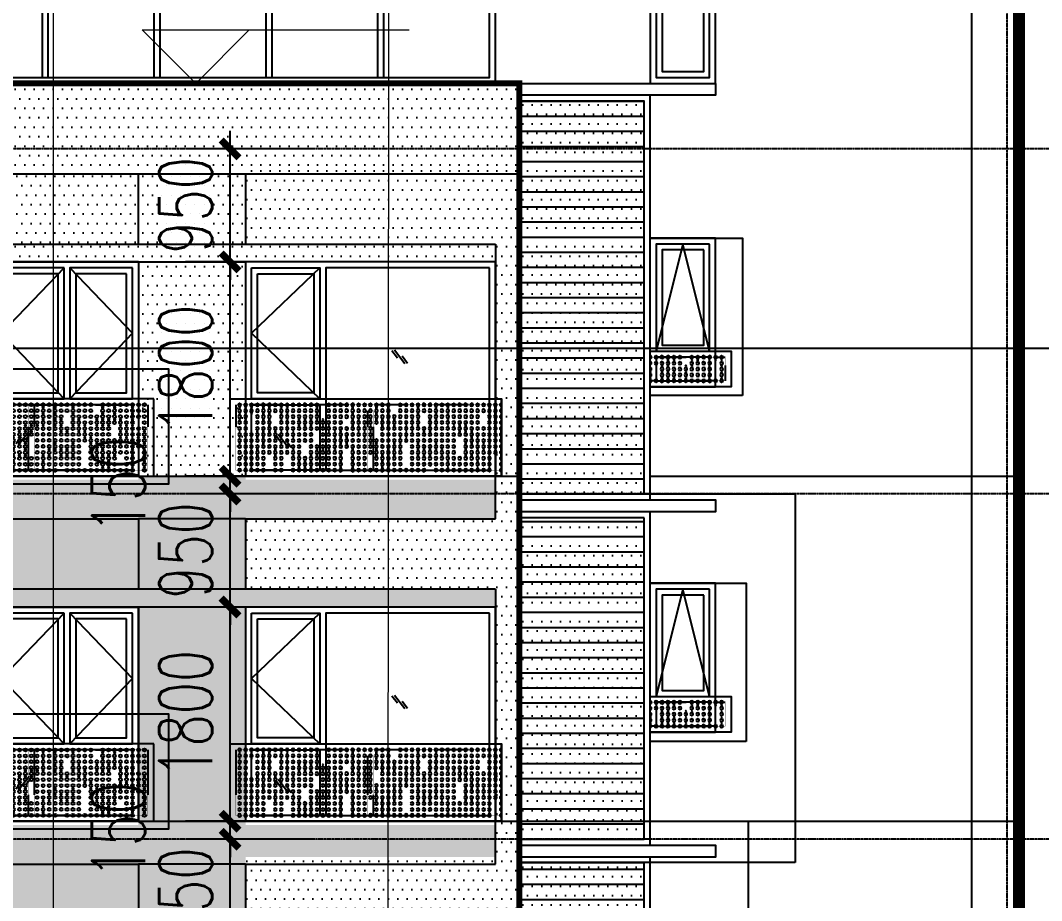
# Model space of a CAD drawing. Header units: millimetres. Extents: x 43 to 235305, y 0 to 139712.
# Drawn here: x 123558 to 132139, y 123375 to 130770 of the extents above; entities that cross this region are included whole.
import ezdxf
from ezdxf.xclip import XClip

# ---------------------------------------------------------------- set-up
doc = ezdxf.new("R2010")
doc.units = ezdxf.units.MM
doc.header["$XCLIPFRAME"] = 2
for name, pattern in [('CONTINOUS', [0]), ('DASH', [0.35, 0.25, -0.1]), ('DOTE', [2.42, 2, -0.2, 0.02, -0.2]), ('HIDDEN', [7.5, 5, -2.5])]:
    doc.linetypes.add(name, pattern=pattern)
for name, color, linetype in [('A-AXIS', 1, 'DOTE'), ('A-DRWD-DIMS', 144, 'Continuous'), ('A-ELEV-DRWD', 130, 'Continuous'), ('A-ELEV-LINE', 30, 'Continuous'), ('A-ELEV-LINE1', 33, 'Continuous'), ('A-ELEV-LINE2', 55, 'Continuous'), ('A-ELEV-OPEN', 253, 'Continuous'), ('A-ELEV-OUT2', 6, 'CONTINOUS'), ('A-ELEV-PATT', 55, 'Continuous'), ('A-ELEV-SHUT', 215, 'Continuous'), ('A-HATH', 8, 'Continuous'), ('A-HATH1', 251, 'Continuous'), ('A-WALL', 2, 'Continuous'), ('AXIS', 3, 'Continuous'), ('D-Hole', 8, 'HIDDEN'), ('DIM_IDEN', 3, 'Continuous'), ('Sun', 138, 'Continuous')]:
    doc.layers.add(name, color=color, linetype=linetype)
doc.styles.add('_TCH_DIM_T3', font='SIMPLEX', dxfattribs={"width": 0.705882, "bigfont": 'GBCBIG'})
doc.dimstyles.new('_TCH_ARCH&&150', dxfattribs={"dimtxt": 446.25, "dimasz": 150, "dimexe": 375, "dimexo": 450, "dimgap": 150, "dimtad": 1, "dimdec": 0, "dimzin": 0, "dimdsep": 46, "dimtxsty": '_TCH_DIM_T3', "dimblk": 'ARCHTICK', "dimcen": 0.09, "dimclrt": 7, "dimazin": 2, "dimtfac": 1, "dimtdec": 0, "dimtix": 1, "dimtmove": 2, "dimatfit": 3, "dimfxl": 1, "dimtolj": 1, "dimtzin": 0, "dimarcsym": 0})

# ---------------------------------------------------------------- blocks, each defined once
blk = doc.blocks.new('GGGG')
at = {"layer": 'A-ELEV-OPEN'}
for p, q in [((-176, -227), (0, 0)), ((-128, -96), (-220, -215)), ((-48, -132), (44, -12))]:
    blk.add_line(p, q, dxfattribs=at)
blk = doc.blocks.new('A$C26D120F1')
blk.add_circle((0, 0), 12.5)
blk = doc.blocks.new('A$C6C3206BB')
at = {"layer": 'Sun'}
blk.add_lwpolyline([(2960, 600), (0, 600), (0, -50), (2960, -50)], close=True, dxfattribs=at)
at = {"layer": 'Sun', "color": 8, "linetype": 'DASH', "ltscale": 0.2}
for points in [[(50.1, 550), (2910.1, 550), (2910.1, 0), (50.1, 0)], [(1755, 500), (1805, 500), (1805, 0), (1755, 0)]]:
    blk.add_lwpolyline(points, close=True, dxfattribs=at)
at = {"layer": 'Sun'}
for centre in [(130, 525), (280, 525), (480, 525), (730, 525), (780, 525), (1130, 525), (1230, 525), (1380, 525), (1630, 525), (1730, 525), (1930, 525), (2230, 525), (2480, 525), (2530, 525), (2630, 525), (2680, 525), (2780, 525), (2830, 525), (2880, 525), (80, 425), (130, 475), (130, 425), (280, 475), (280, 425), (330, 425), (480, 475), (480, 425), (530, 425), (730, 475), (730, 425), (780, 475), (780, 425), (1130, 475), (1130, 425), (1230, 475), (1230, 425), (1280, 425), (1380, 475), (1380, 425), (1430, 425), (1580, 425), (1630, 475), (1630, 425), (1680, 425), (1730, 475), (1730, 425), (1780, 425), (1880, 425), (1930, 475), (1930, 425), (2180, 425), (2230, 475), (2230, 425), (2280, 425), (2330, 425), (2380, 425), (2480, 475), (2480, 425), (2530, 475), (2530, 425), (2630, 475), (2630, 425), (2680, 475), (2680, 425), (2780, 475), (2830, 475), (2830, 425), (2880, 475), (2880, 425), (80, 375), (330, 375), (380, 375), (530, 375), (580, 375), (730, 375), (980, 375), (1030, 375), (1080, 375), (1130, 375), (1230, 375), (1280, 375), (1380, 375), (1430, 375), (1480, 375), (1580, 375), (1630, 375), (1680, 375), (1780, 375), (1830, 375), (1880, 375), (1930, 375), (2130, 375), (2180, 375), (2280, 375), (2330, 375), (2380, 375), (2480, 375), (2630, 375), (80, 325), (180, 275), (230, 275), (330, 275), (380, 325), (380, 275), (430, 275), (480, 325), (480, 275), (530, 325), (580, 325), (630, 325), (630, 275), (680, 325), (680, 275), (730, 325), (780, 325), (780, 275), (880, 275), (930, 325), (930, 275), (980, 325), (1030, 325), (1280, 325), (1330, 325), (1430, 325), (1480, 325), (1480, 275), (1530, 275), (1780, 325), (1780, 275), (1830, 325), (1830, 275), (1880, 325), (1980, 275), (2030, 325), (2030, 275), (2080, 325), (2080, 275), (2130, 325), (2430, 325), (2430, 275), (2480, 325), (2530, 325), (2530, 275), (2580, 325), (2580, 275), (2630, 325), (2680, 325), (2680, 275), (2730, 325), (2730, 275), (2830, 325), (2830, 275), (2880, 325), (2880, 275), (180, 225), (180, 175), (230, 225), (230, 175), (330, 225), (330, 175), (380, 225), (430, 225), (430, 175), (480, 225), (480, 175), (530, 175), (630, 225), (680, 175), (780, 225), (830, 225), (830, 175), (880, 225), (880, 175), (930, 225), (980, 225), (980, 175), (1180, 175), (1230, 225), (1230, 175), (1280, 175), (1330, 175), (1380, 225), (1380, 175), (1530, 225), (1530, 175), (1580, 225), (1580, 175), (1630, 175), (1730, 225), (1730, 175), (1780, 225), (1930, 175), (1980, 225), (2030, 225), (2080, 225), (2080, 175), (2130, 175), (2180, 175), (2230, 175), (2430, 175), (2530, 225), (2580, 175), (2680, 225), (2730, 175), (2830, 225), (2880, 225), (130, 125), (180, 125), (330, 125), (430, 125), (530, 125), (580, 125), (630, 125), (680, 125), (880, 125), (930, 125), (980, 125), (1130, 125), (1180, 125), (1280, 125), (1330, 125), (1380, 125), (1580, 125), (1630, 125), (1680, 125), (1730, 125), (1930, 125), (2030, 125), (2230, 125), (2280, 125), (2380, 125), (2430, 125), (2580, 125), (2730, 125), (130, 75), (130, 25), (580, 75), (580, 25), (630, 75), (630, 25), (880, 75), (880, 25), (1130, 75), (1130, 25), (1630, 75), (1630, 25), (1680, 75), (1680, 25), (1930, 75), (1930, 25), (2030, 75), (2030, 25), (2280, 75), (2280, 25), (2330, 75), (2330, 25), (2380, 75), (2380, 25)]:
    blk.add_circle(centre, 5, dxfattribs=at)
for p in [(80, 550), (130, 550), (180, 550), (230, 550), (280, 550), (330, 550), (430, 550), (480, 550), (530, 550), (580, 550), (630, 550), (680, 550), (730, 550), (780, 550), (830, 550), (880, 550), (930, 550), (980, 550), (1030, 550), (1080, 550), (1130, 550), (1180, 550), (1230, 550), (1280, 550), (1330, 550), (1380, 550), (1430, 550), (1480, 550), (1530, 550), (1630, 550), (1680, 550), (1730, 550), (1780, 550), (1830, 550), (1880, 550), (1930, 550), (1980, 550), (2030, 550), (2080, 550), (2130, 550), (2230, 550), (2280, 550), (2330, 550), (2380, 550), (2430, 550), (2480, 550), (2530, 550), (2580, 550), (2630, 550), (2680, 550), (2730, 550), (2780, 550), (2830, 550), (2880, 550), (80, 500), (80, 450), (130, 500), (130, 450), (180, 500), (180, 450), (230, 500), (230, 450), (280, 500), (280, 450), (330, 500), (330, 450), (430, 500), (430, 450), (480, 500), (480, 450), (530, 500), (530, 450), (580, 500), (630, 500), (630, 450), (680, 500), (680, 450), (730, 500), (730, 450), (780, 500), (780, 450), (830, 500), (880, 500), (880, 450), (930, 500), (930, 450), (980, 500), (980, 450), (1030, 500), (1030, 450), (1080, 500), (1080, 450), (1130, 500), (1130, 450), (1180, 500), (1180, 450), (1230, 500), (1230, 450), (1280, 500), (1280, 450), (1330, 500), (1380, 500), (1380, 450), (1430, 500), (1430, 450), (1480, 500), (1480, 450), (1530, 500), (1530, 450), (1580, 450), (1630, 500), (1630, 450), (1680, 500), (1680, 450), (1730, 500), (1730, 450), (1780, 500), (1780, 450), (1830, 500), (1830, 450), (1880, 500), (1880, 450), (1930, 500), (1930, 450), (1980, 500), (1980, 450), (2030, 500), (2030, 450), (2080, 500), (2080, 450), (2130, 500), (2130, 450), (2230, 500), (2230, 450), (2280, 500), (2280, 450), (2330, 500), (2330, 450), (2380, 500), (2380, 450), (2430, 500), (2430, 450), (2480, 500), (2480, 450), (2530, 500), (2530, 450), (2580, 500), (2630, 500), (2630, 450), (2680, 500), (2680, 450), (2730, 500), (2730, 450), (2780, 500), (2830, 500), (2830, 450), (2880, 500), (2880, 450), (80, 400), (80, 350), (130, 400), (180, 400), (180, 350), (230, 400), (230, 350), (280, 400), (280, 350), (330, 400), (330, 350), (380, 350), (430, 400), (430, 350), (480, 400), (480, 350), (530, 400), (530, 350), (580, 400), (580, 350), (630, 400), (630, 350), (680, 400), (680, 350), (730, 400), (730, 350), (780, 400), (780, 350), (830, 350), (880, 400), (880, 350), (930, 400), (930, 350), (980, 400), (980, 350), (1030, 400), (1030, 350), (1080, 400), (1080, 350), (1130, 400), (1130, 350), (1180, 400), (1180, 350), (1230, 400), (1230, 350), (1280, 400), (1280, 350), (1330, 350), (1380, 400), (1380, 350), (1430, 400), (1430, 350), (1480, 400), (1480, 350), (1530, 400), (1530, 350), (1580, 400), (1580, 350), (1630, 400), (1630, 350), (1680, 400), (1680, 350), (1730, 400), (1780, 400), (1780, 350), (1830, 400), (1830, 350), (1880, 400), (1880, 350), (1930, 400), (1930, 350), (1980, 350), (2030, 400), (2030, 350), (2080, 400), (2080, 350), (2130, 400), (2130, 350), (2180, 400), (2180, 350), (2230, 400), (2230, 350), (2280, 400), (2280, 350), (2330, 400), (2330, 350), (2380, 400), (2380, 350), (2430, 400), (2430, 350), (2480, 400), (2480, 350), (2530, 400), (2530, 350), (2580, 350), (2630, 400), (2630, 350), (2680, 400), (2680, 350), (2730, 400), (2730, 350), (2830, 400), (2830, 350), (2880, 400), (2880, 350), (80, 300), (80, 250), (180, 300), (180, 250), (230, 300), (230, 250), (280, 300), (280, 250), (330, 300), (330, 250), (380, 300), (380, 250), (430, 300), (430, 250), (480, 300), (480, 250), (530, 300), (530, 250), (580, 300), (630, 300), (630, 250), (680, 300), (680, 250), (730, 300), (730, 250), (780, 300), (780, 250), (830, 300), (830, 250), (880, 300), (880, 250), (930, 300), (930, 250), (980, 300), (980, 250), (1030, 300), (1080, 300), (1080, 250), (1130, 300), (1130, 250), (1180, 300), (1180, 250), (1230, 300), (1230, 250), (1280, 300), (1280, 250), (1330, 300), (1330, 250), (1380, 300), (1380, 250), (1430, 300), (1430, 250), (1480, 300), (1480, 250), (1530, 300), (1530, 250), (1580, 300), (1580, 250), (1630, 300), (1630, 250), (1680, 300), (1680, 250), (1730, 250), (1780, 300), (1780, 250), (1830, 300), (1830, 250), (1880, 300), (1880, 250), (1930, 300), (1930, 250), (1980, 300), (1980, 250), (2030, 300), (2030, 250), (2080, 300), (2080, 250), (2130, 300), (2130, 250), (2180, 300), (2180, 250), (2280, 300), (2280, 250), (2330, 300), (2330, 250), (2380, 300), (2380, 250), (2430, 300), (2430, 250), (2480, 300), (2480, 250), (2530, 300), (2530, 250), (2580, 300), (2580, 250), (2630, 300), (2630, 250), (2680, 300), (2680, 250), (2730, 300), (2730, 250), (2780, 300), (2780, 250), (2830, 300), (2830, 250), (2880, 300), (2880, 250), (80, 200), (130, 200), (180, 200), (230, 200), (280, 200), (330, 200), (380, 200), (430, 200), (480, 200), (530, 200), (630, 200), (680, 200), (730, 200), (780, 200), (830, 200), (880, 200), (930, 200), (980, 200), (1080, 200), (1130, 200), (1180, 200), (1230, 200), (1280, 200), (1330, 200), (1380, 200), (1430, 200), (1530, 200), (1580, 200), (1630, 200), (1680, 200), (1730, 200), (1780, 200), (1830, 200), (1880, 200), (1930, 200), (1980, 200), (2030, 200), (2080, 200), (2130, 200), (2180, 200), (2230, 200), (2280, 200), (2380, 200), (2430, 200), (2480, 200), (2530, 200), (2580, 200), (2630, 200), (2680, 200), (2730, 200), (2780, 200), (2830, 200), (2880, 200), (80, 150), (80, 100), (130, 150), (130, 100), (180, 150), (180, 100), (230, 150), (230, 100), (330, 150), (330, 100), (380, 150), (380, 100), (430, 150), (430, 100), (480, 150), (480, 100), (530, 150), (530, 100), (580, 150), (580, 100), (630, 150), (630, 100), (680, 150), (680, 100), (730, 150), (780, 150), (780, 100), (830, 150), (830, 100), (880, 150), (880, 100), (930, 150), (930, 100), (980, 150), (980, 100), (1030, 100), (1080, 150), (1080, 100), (1130, 150), (1130, 100), (1180, 150), (1180, 100), (1230, 150), (1230, 100), (1280, 150), (1280, 100), (1330, 150), (1330, 100), (1380, 150), (1380, 100), (1430, 150), (1430, 100), (1530, 150), (1530, 100), (1580, 150), (1580, 100), (1630, 150), (1630, 100), (1680, 150), (1680, 100), (1730, 150), (1730, 100), (1780, 150), (1830, 150), (1830, 100), (1880, 150), (1880, 100), (1930, 150), (1930, 100), (2030, 150), (2030, 100), (2080, 150), (2080, 100), (2130, 150), (2130, 100), (2180, 150), (2180, 100), (2230, 150), (2230, 100), (2280, 150), (2280, 100), (2330, 100), (2380, 150), (2380, 100), (2430, 150), (2430, 100), (2480, 150), (2530, 150), (2530, 100), (2580, 150), (2580, 100), (2630, 150), (2680, 150), (2680, 100), (2730, 150), (2730, 100), (2780, 150), (2780, 100), (2830, 150), (2830, 100), (2880, 150), (2880, 100), (80, 50), (80, 0), (130, 50), (130, 0), (180, 50), (180, 0), (230, 50), (230, 0), (280, 0), (330, 50), (330, 0), (380, 50), (380, 0), (430, 50), (430, 0), (480, 50), (480, 0), (530, 50), (530, 0), (580, 50), (580, 0), (630, 50), (630, 0), (680, 50), (680, 0), (780, 50), (780, 0), (830, 50), (830, 0), (880, 50), (880, 0), (930, 50), (930, 0), (980, 50), (980, 0), (1030, 50), (1030, 0), (1080, 50), (1080, 0), (1130, 50), (1130, 0), (1180, 50), (1180, 0), (1230, 50), (1230, 0), (1280, 50), (1330, 50), (1330, 0), (1380, 50), (1380, 0), (1430, 50), (1430, 0), (1480, 0), (1530, 50), (1530, 0), (1580, 50), (1580, 0), (1630, 50), (1630, 0), (1680, 50), (1680, 0), (1730, 50), (1730, 0), (1780, 0), (1830, 50), (1830, 0), (1880, 50), (1880, 0), (1930, 50), (1930, 0), (2030, 50), (2030, 0), (2080, 50), (2080, 0), (2130, 50), (2130, 0), (2180, 50), (2180, 0), (2230, 50), (2230, 0), (2280, 50), (2280, 0), (2330, 50), (2330, 0), (2380, 50), (2380, 0), (2430, 50), (2430, 0), (2530, 50), (2530, 0), (2580, 50), (2580, 0), (2680, 50), (2680, 0), (2730, 50), (2730, 0), (2780, 50), (2780, 0), (2830, 50), (2830, 0), (2880, 50), (2880, 0)]:
    blk.add_blockref('A$C26D120F1', p, dxfattribs=at)
blk = doc.blocks.new('A$C768663D6')
at = {"layer": 'A-ELEV-DRWD'}
for points in [[(50, 1750), (1425, 1750), (1425, 50), (50, 50)], [(2050, 1750), (1475, 1750), (1475, 650), (2050, 650)], [(2000, 1700), (1525, 1700), (1525, 700), (2000, 700)], [(2050, 600), (1475, 600), (1475, 50), (2050, 50)]]:
    blk.add_lwpolyline(points, close=True, dxfattribs=at)
blk.add_lwpolyline([(-50, 0), (-50, 650)], dxfattribs=at)
at = {"layer": 'A-ELEV-LINE1'}
blk.add_lwpolyline([(0, 1800), (2100, 1800), (2100, 0), (0, 0)], close=True, dxfattribs=at)
at = {"layer": 'A-ELEV-OPEN'}
blk.add_lwpolyline([(1475, 1750), (2050, 1200), (1475, 650)], dxfattribs=at)
at = {"layer": 'A-ELEV-DRWD', "xscale": 0.5, "yscale": 0.5, "zscale": 0.5}
blk.add_blockref('GGGG', (848.1, 1058), dxfattribs=at)
at = {"layer": 'A-ELEV-OPEN', "xscale": 0.5, "yscale": 0.5, "zscale": 0.5}
blk.add_blockref('GGGG', (1826, 350.7), dxfattribs=at)
at = {"layer": 'Sun'}
ref = blk.add_blockref('A$C6C3206BB', (-730, 50), dxfattribs=at)
XClip(ref).set_block_clipping_path([(680.0000000717, -50), (2960, 600)])
blk = doc.blocks.new('A$C6A1F32F0')
at = {"layer": 'Sun'}
blk.add_lwpolyline([(810, 250), (0, 250), (0, -50), (810, -50)], close=True, dxfattribs=at)
at = {"layer": 'Sun', "color": 8, "linetype": 'DASH', "ltscale": 0.2}
blk.add_lwpolyline([(760, 200), (50, 200), (50, 0), (760, 0)], close=True, dxfattribs=at)
at = {"layer": 'Sun'}
for centre in [(80, 175), (130, 175), (280, 175), (330, 175), (480, 175), (530, 175), (730, 175), (80, 125), (330, 125), (380, 125), (530, 125), (580, 125), (730, 125), (80, 75), (80, 25), (380, 75), (380, 25), (480, 75), (480, 25), (530, 75), (530, 25), (580, 75), (580, 25), (680, 75), (680, 25), (730, 75), (730, 25)]:
    blk.add_circle(centre, 5, dxfattribs=at)
for p in [(80, 200), (130, 200), (180, 200), (230, 200), (280, 200), (330, 200), (430, 200), (480, 200), (530, 200), (580, 200), (630, 200), (680, 200), (730, 200), (80, 150), (80, 100), (180, 150), (180, 100), (230, 150), (230, 100), (280, 150), (280, 100), (330, 150), (330, 100), (380, 100), (430, 150), (430, 100), (480, 150), (480, 100), (530, 150), (530, 100), (580, 150), (580, 100), (630, 150), (680, 150), (680, 100), (730, 150), (730, 100), (80, 50), (80, 0), (130, 0), (180, 50), (180, 0), (230, 50), (230, 0), (280, 50), (280, 0), (330, 50), (330, 0), (380, 50), (380, 0), (430, 50), (430, 0), (480, 50), (480, 0), (530, 50), (530, 0), (580, 50), (580, 0), (630, 0), (680, 50), (680, 0), (730, 50), (730, 0)]:
    blk.add_blockref('A$C26D120F1', p, dxfattribs=at)
blk = doc.blocks.new('A$C1D411380')
at = {"layer": 'A-ELEV-DRWD'}
for points in [[(50, 2100), (500, 2100), (500, 1200), (50, 1200)], [(100, 2050), (450, 2050), (450, 1250), (100, 1250)], [(50, 1150), (500, 1150), (500, 950), (50, 950)]]:
    blk.add_lwpolyline(points, close=True, dxfattribs=at)
at = {"layer": 'A-ELEV-LINE1'}
blk.add_lwpolyline([(550, 1200), (550, 1200), (550, 900), (0, 900), (0, 2150), (550, 2150), (550, 1150)], dxfattribs=at)
at = {"layer": 'A-ELEV-OPEN'}
blk.add_lwpolyline([(50, 1200), (275, 2100), (500, 1200)], dxfattribs=at)
at = {"layer": 'Sun'}
blk.add_blockref('A$C6A1F32F0', (-130, 950), dxfattribs=at)
blk = doc.blocks.new('A$C357E671F')
at = {"layer": 'D-Hole', "ltscale": 0.02}
blk.add_line((1055.1, 550), (1055.1, 150), dxfattribs=at)
at = {"layer": 'Sun'}
blk.add_lwpolyline([(2060, 600), (0, 600), (0, -50), (2060, -50)], close=True, dxfattribs=at)
at = {"layer": 'Sun', "color": 8, "linetype": 'DASH', "ltscale": 0.2}
for points in [[(50.1, 550), (2010.1, 550), (2010.1, 0), (50.1, 0)], [(1005.1, 550), (1055.1, 550), (1055.1, 0), (1005.1, 0)]]:
    blk.add_lwpolyline(points, close=True, dxfattribs=at)
at = {"layer": 'Sun'}
for centre in [(130, 525), (280, 525), (480, 525), (730, 525), (780, 525), (1130, 525), (1230, 525), (1380, 525), (1630, 525), (1730, 525), (1880, 525), (80, 425), (130, 475), (130, 425), (280, 475), (280, 425), (330, 425), (480, 475), (480, 425), (530, 425), (730, 475), (730, 425), (780, 475), (780, 425), (1130, 475), (1130, 425), (1230, 475), (1230, 425), (1280, 425), (1380, 475), (1380, 425), (1430, 425), (1580, 425), (1630, 475), (1630, 425), (1680, 425), (1730, 475), (1730, 425), (1780, 425), (1880, 475), (1880, 425), (80, 375), (330, 375), (380, 375), (530, 375), (580, 375), (730, 375), (980, 375), (1030, 375), (1080, 375), (1130, 375), (1230, 375), (1280, 375), (1380, 375), (1430, 375), (1480, 375), (1580, 375), (1630, 375), (1680, 375), (1780, 375), (1830, 375), (1880, 375), (80, 325), (80, 275), (180, 275), (230, 275), (330, 275), (380, 325), (380, 275), (430, 275), (480, 325), (480, 275), (530, 325), (580, 325), (630, 325), (630, 275), (680, 325), (680, 275), (730, 325), (780, 325), (780, 275), (880, 275), (930, 325), (930, 275), (980, 325), (1030, 325), (1280, 325), (1330, 325), (1430, 325), (1480, 325), (1480, 275), (1530, 275), (1780, 325), (1780, 275), (1830, 325), (1830, 275), (1930, 275), (1980, 325), (1980, 275), (180, 225), (180, 175), (230, 225), (230, 175), (330, 225), (330, 175), (380, 225), (430, 225), (430, 175), (480, 225), (480, 175), (530, 175), (630, 225), (680, 175), (780, 225), (830, 225), (830, 175), (880, 225), (880, 175), (930, 225), (980, 225), (980, 175), (1180, 175), (1230, 225), (1230, 175), (1280, 175), (1330, 175), (1380, 225), (1380, 175), (1530, 225), (1530, 175), (1580, 225), (1580, 175), (1630, 175), (1730, 225), (1730, 175), (1780, 225), (1880, 175), (1930, 225), (1980, 225), (130, 125), (180, 125), (330, 125), (430, 125), (530, 125), (580, 125), (630, 125), (680, 125), (880, 125), (930, 125), (980, 125), (1130, 125), (1180, 125), (1280, 125), (1330, 125), (1380, 125), (1580, 125), (1630, 125), (1680, 125), (1730, 125), (1880, 125), (1980, 125), (130, 75), (130, 25), (580, 75), (580, 25), (630, 75), (630, 25), (880, 75), (880, 25), (1130, 75), (1130, 25), (1630, 75), (1630, 25), (1680, 75), (1680, 25), (1880, 75), (1880, 25), (1980, 75), (1980, 25)]:
    blk.add_circle(centre, 5, dxfattribs=at)
for p in [(80, 550), (130, 550), (180, 550), (230, 550), (280, 550), (330, 550), (430, 550), (480, 550), (530, 550), (580, 550), (630, 550), (680, 550), (730, 550), (780, 550), (830, 550), (880, 550), (930, 550), (980, 550), (1030, 550), (1080, 550), (1130, 550), (1180, 550), (1230, 550), (1280, 550), (1330, 550), (1380, 550), (1430, 550), (1480, 550), (1530, 550), (1630, 550), (1680, 550), (1730, 550), (1780, 550), (1830, 550), (1880, 550), (1930, 550), (1980, 550), (80, 500), (80, 450), (130, 500), (130, 450), (180, 500), (180, 450), (230, 500), (230, 450), (280, 500), (280, 450), (330, 500), (330, 450), (430, 500), (430, 450), (480, 500), (480, 450), (530, 500), (530, 450), (580, 500), (630, 500), (630, 450), (680, 500), (680, 450), (730, 500), (730, 450), (780, 500), (780, 450), (830, 500), (880, 500), (880, 450), (930, 500), (930, 450), (980, 500), (980, 450), (1030, 500), (1030, 450), (1080, 500), (1080, 450), (1130, 500), (1130, 450), (1180, 500), (1180, 450), (1230, 500), (1230, 450), (1280, 500), (1280, 450), (1330, 500), (1380, 500), (1380, 450), (1430, 500), (1430, 450), (1480, 500), (1480, 450), (1530, 500), (1530, 450), (1580, 450), (1630, 500), (1630, 450), (1680, 500), (1680, 450), (1730, 500), (1730, 450), (1780, 500), (1780, 450), (1830, 500), (1830, 450), (1880, 500), (1880, 450), (1930, 500), (1930, 450), (1980, 500), (1980, 450), (80, 400), (80, 350), (130, 400), (180, 400), (180, 350), (230, 400), (230, 350), (280, 400), (280, 350), (330, 400), (330, 350), (380, 350), (430, 400), (430, 350), (480, 400), (480, 350), (530, 400), (530, 350), (580, 400), (580, 350), (630, 400), (630, 350), (680, 400), (680, 350), (730, 400), (730, 350), (780, 400), (780, 350), (830, 350), (880, 400), (880, 350), (930, 400), (930, 350), (980, 400), (980, 350), (1030, 400), (1030, 350), (1080, 400), (1080, 350), (1130, 400), (1130, 350), (1180, 400), (1180, 350), (1230, 400), (1230, 350), (1280, 400), (1280, 350), (1330, 350), (1380, 400), (1380, 350), (1430, 400), (1430, 350), (1480, 400), (1480, 350), (1530, 400), (1530, 350), (1580, 400), (1580, 350), (1630, 400), (1630, 350), (1680, 400), (1680, 350), (1730, 400), (1780, 400), (1780, 350), (1830, 400), (1830, 350), (1880, 400), (1880, 350), (1930, 350), (1980, 400), (1980, 350), (80, 300), (80, 250), (180, 300), (180, 250), (230, 300), (230, 250), (280, 300), (280, 250), (330, 300), (330, 250), (380, 300), (380, 250), (430, 300), (430, 250), (480, 300), (480, 250), (530, 300), (530, 250), (580, 300), (630, 300), (630, 250), (680, 300), (680, 250), (730, 300), (730, 250), (780, 300), (780, 250), (830, 300), (830, 250), (880, 300), (880, 250), (930, 300), (930, 250), (980, 300), (980, 250), (1030, 300), (1080, 300), (1080, 250), (1130, 300), (1130, 250), (1180, 300), (1180, 250), (1230, 300), (1230, 250), (1280, 300), (1280, 250), (1330, 300), (1330, 250), (1380, 300), (1380, 250), (1430, 300), (1430, 250), (1480, 300), (1480, 250), (1530, 300), (1530, 250), (1580, 300), (1580, 250), (1630, 300), (1630, 250), (1680, 300), (1680, 250), (1730, 250), (1780, 300), (1780, 250), (1830, 300), (1830, 250), (1880, 300), (1880, 250), (1930, 300), (1930, 250), (1980, 300), (1980, 250), (80, 200), (130, 200), (180, 200), (230, 200), (280, 200), (330, 200), (380, 200), (430, 200), (480, 200), (530, 200), (630, 200), (680, 200), (730, 200), (780, 200), (830, 200), (880, 200), (930, 200), (980, 200), (1080, 200), (1130, 200), (1180, 200), (1230, 200), (1280, 200), (1330, 200), (1380, 200), (1430, 200), (1530, 200), (1580, 200), (1630, 200), (1680, 200), (1730, 200), (1780, 200), (1830, 200), (1880, 200), (1930, 200), (1980, 200), (80, 150), (80, 100), (130, 150), (130, 100), (180, 150), (180, 100), (230, 150), (230, 100), (330, 150), (330, 100), (380, 150), (380, 100), (430, 150), (430, 100), (480, 150), (480, 100), (530, 150), (530, 100), (580, 150), (580, 100), (630, 150), (630, 100), (680, 150), (680, 100), (730, 150), (780, 150), (780, 100), (830, 150), (830, 100), (880, 150), (880, 100), (930, 150), (930, 100), (980, 150), (980, 100), (1030, 100), (1080, 150), (1080, 100), (1130, 150), (1130, 100), (1180, 150), (1180, 100), (1230, 150), (1230, 100), (1280, 150), (1280, 100), (1330, 150), (1330, 100), (1380, 150), (1380, 100), (1430, 150), (1430, 100), (1530, 150), (1530, 100), (1580, 150), (1580, 100), (1630, 150), (1630, 100), (1680, 150), (1680, 100), (1730, 150), (1730, 100), (1780, 150), (1830, 150), (1830, 100), (1880, 150), (1880, 100), (1980, 150), (1980, 100), (80, 50), (80, 0), (130, 50), (130, 0), (180, 50), (180, 0), (230, 50), (230, 0), (280, 0), (330, 50), (330, 0), (380, 50), (380, 0), (430, 50), (430, 0), (480, 50), (480, 0), (530, 50), (530, 0), (580, 50), (580, 0), (630, 50), (630, 0), (680, 50), (680, 0), (780, 50), (780, 0), (830, 50), (830, 0), (880, 50), (880, 0), (930, 50), (930, 0), (980, 50), (980, 0), (1030, 50), (1030, 0), (1080, 50), (1080, 0), (1130, 50), (1130, 0), (1180, 50), (1180, 0), (1230, 50), (1230, 0), (1280, 50), (1330, 50), (1330, 0), (1380, 50), (1380, 0), (1430, 50), (1430, 0), (1480, 0), (1530, 50), (1530, 0), (1580, 50), (1580, 0), (1630, 50), (1630, 0), (1680, 50), (1680, 0), (1730, 50), (1730, 0), (1780, 0), (1830, 50), (1830, 0), (1880, 50), (1880, 0), (1980, 50), (1980, 0)]:
    blk.add_blockref('A$C26D120F1', p, dxfattribs=at)
blk = doc.blocks.new('A$C55CC3E66')
at = {"layer": 'A-ELEV-DRWD'}
for points in [[(50, 1750), (575, 1750), (575, 650), (50, 650)], [(625, 1750), (1150, 1750), (1150, 650), (625, 650)], [(1750, 1750), (1200, 1750), (1200, 650), (1750, 650)], [(100, 1700), (525, 1700), (525, 700), (100, 700)], [(675, 1700), (1100, 1700), (1100, 700), (675, 700)], [(1700, 1700), (1250, 1700), (1250, 700), (1700, 700)], [(1445.3, 50), (50, 50), (50, 600), (1750, 600), (1750, 50), (50, 50)]]:
    blk.add_lwpolyline(points, close=True, dxfattribs=at)
at = {"layer": 'A-ELEV-LINE1'}
blk.add_lwpolyline([(1800, 1800), (0, 1800), (0, 0), (1800, 0)], close=True, dxfattribs=at)
at = {"layer": 'A-ELEV-OPEN'}
for points in [[(575, 1750), (50, 1200), (575, 650)], [(625, 1750), (1150, 1200), (625, 650)], [(1200, 1750), (1750, 1200), (1200, 650)]]:
    blk.add_lwpolyline(points, dxfattribs=at)
at = {"layer": 'A-ELEV-OPEN', "extrusion": (0, 0, -1), "xscale": 0.5, "yscale": 0.5, "zscale": -0.5}
blk.add_blockref('GGGG', (-918.8, 378.4), dxfattribs=at)
at = {"layer": 'Sun'}
ref = blk.add_blockref('A$C357E671F', (1930, 50), dxfattribs=dict(at, xscale=-1))
XClip(ref).set_block_clipping_path([(129.9999998932, -113.4941223932), (2185.24646387, 850.0000000148)])
blk = doc.blocks.new('A$C475613B6')
at = {"layer": 'A-ELEV-PATT'}
h = blk.add_hatch(dxfattribs=at)
h.set_pattern_fill('ANSI31', color=256, scale=80, angle=135, style=0)
h.set_pattern_definition([(180, (-92221.55, 77893.16), (-2e-14, -127), [])])
h.paths.add_polyline_path([(3150, 600), (4200, 600), (4200, 3900), (3150, 3900)])
at = {"layer": 'A-HATH1'}
h = blk.add_hatch(dxfattribs=at)
h.set_pattern_fill('DOTS', color=256, scale=50, style=0)
h.set_pattern_definition([(7e-15, (4200, 3350), (39.6875, 79.375), [0, -79.375])])
h.paths.add_polyline_path([(9200, 4050), (4400, 4050), (4200, 4050), (4200, 3290), (6500, 3290), (7400, 3290), (9200, 3290)])
h = blk.add_hatch(dxfattribs=at)
h.set_pattern_fill('DOTS', color=256, scale=50, style=0)
h.set_pattern_definition([(7e-15, (3150, 600), (39.6875, 79.375), [0, -79.375])])
h.paths.add_polyline_path([(4200, 3900), (3150, 3900), (3150, 600), (4200, 600)])
h = blk.add_hatch(dxfattribs=at)
h.set_pattern_fill('DOTS', color=256, scale=50, style=0)
h.set_pattern_definition([(7e-15, (4200, 600), (39.6875, 79.375), [0, -79.375])])
h.paths.add_polyline_path([(6500, 3350), (4200, 3350), (4200, 600), (4400, 600), (4400, 720), (4400, 750), (4400, 2550), (4400, 2700), (6500, 2700)])
h.paths.add_polyline_path([(9200, 2700), (7400, 2700), (6500, 2700), (4400, 2700), (4400, 2550), (6500, 2550), (7400, 2550), (9200, 2550)])
h = blk.add_hatch(dxfattribs=at)
h.set_pattern_fill('DOTS', color=256, scale=50, style=0)
h.set_pattern_definition([(7e-15, (6500, 2700), (39.6875, 79.375), [0, -79.375])])
h.paths.add_polyline_path([(6500, 3290), (6500, 2700), (7400, 2700), (7400, 3290)])
h = blk.add_hatch(dxfattribs=at)
h.set_pattern_fill('DOTS', color=256, scale=50, style=0)
h.set_pattern_definition([(7e-15, (7400, 2700), (39.6875, 79.375), [0, -79.375])])
h.paths.add_polyline_path([(9200, 2700), (9200, 3290), (7400, 3290), (7400, 2700)])
h = blk.add_hatch(dxfattribs=at)
h.set_pattern_fill('DOTS', color=256, scale=50, style=0)
h.set_pattern_definition([(7e-15, (6500, 750), (39.6875, 79.375), [0, -79.375])])
h.paths.add_polyline_path([(7400, 2550), (6500, 2550), (6500, 750), (7400, 750)])
at = {"layer": 'A-ELEV-DRWD'}
for p, q in [((5340, 6100), (5340, 4100)), ((5390, 6100), (5390, 4100)), ((6280, 6100), (6280, 4100)), ((6330, 6100), (6330, 4100)), ((7220, 6100), (7220, 4100)), ((7270, 6100), (7270, 4100)), ((8160, 6100), (8160, 4100)), ((8210, 6100), (8210, 4100))]:
    blk.add_line(p, q, dxfattribs=at)
for points in [[(2600, 6100), (3050, 6100), (3050, 4100), (2600, 4100)], [(4450, 6100), (9150, 6100), (9150, 4100), (4450, 4100)], [(2650, 6050), (3000, 6050), (3000, 4150), (2650, 4150)]]:
    blk.add_lwpolyline(points, close=True, dxfattribs=at)
at = {"layer": 'A-ELEV-LINE'}
for points in [[(4200, 4050), (2550, 4050), (2550, 3950), (4200, 3950)], [(4200, 550), (2550, 550), (2550, 450), (4200, 450)]]:
    blk.add_lwpolyline(points, dxfattribs=at)
at = {"layer": 'A-ELEV-LINE1'}
for p, q in [((0, 7950), (0, 600)), ((400, 7950), (400, 600)), ((4200, 4050), (4200, 550)), ((10200, 4050), (4200, 4050)), ((6500, 3290), (4200, 3290)), ((6500, 3290), (6500, 2700)), ((9200, 3290), (7400, 3290)), ((7400, 2700), (7400, 3290)), ((6500, 2700), (4400, 2700)), ((4400, 2700), (4400, 750)), ((9200, 2700), (7400, 2700)), ((4400, 2550), (6500, 2550)), ((7400, 2550), (9200, 2550))]:
    blk.add_line(p, q, dxfattribs=at)
for points in [[(2550, 6150), (3100, 6150), (3100, 4050), (2550, 4050)], [(4400, 6150), (9200, 6150), (9200, 4050), (4400, 4050)]]:
    blk.add_lwpolyline(points, close=True, dxfattribs=at)
at = {"layer": 'A-ELEV-LINE2'}
for p, q in [((7400, 3290), (6500, 3290)), ((7400, 2700), (6500, 2700)), ((7400, 2550), (6500, 2550)), ((3100, 750), (0, 750)), ((4400, 750), (4200, 750)), ((7400, 750), (6500, 750))]:
    blk.add_line(p, q, dxfattribs=at)
at = {"layer": 'A-ELEV-SHUT'}
for points in [[(4200, 550), (3100, 550), (3100, 3950), (4200, 3950)], [(4200, 600), (3150, 600), (3150, 3900), (4200, 3900)]]:
    blk.add_lwpolyline(points, dxfattribs=at)
ref = blk.add_blockref('A$C1D411380', (2550, 600))
XClip(ref).set_block_clipping_path([(-224.9857830054, 828.8159789966), (549.9998885006, 2150.0002071082)])
blk.add_blockref('A$C768663D6', (4400, 750))
at = {"extrusion": (0, 0, -1), "xscale": -1, "zscale": -1}
blk.add_blockref('A$C55CC3E66', (-7400, 750), dxfattribs=at)
blk = doc.blocks.new('A$C7D33379A')
at = {"layer": 'A-ELEV-PATT'}
h = blk.add_hatch(dxfattribs=at)
h.set_pattern_fill('ANSI31', color=256, scale=80, angle=135, style=0)
h.set_pattern_definition([(180, (-95821.56, 78043.16), (-2e-14, -127), [])])
h.paths.add_polyline_path([(-450, 3450), (750, 3450), (750, 750), (-450, 750)])
at = {"layer": 'A-HATH'}
h = blk.add_hatch(dxfattribs=at)
h.set_pattern_fill('DOTS', color=256, scale=50, style=0)
h.set_pattern_definition([(180, (214008.635, -339417.31), (-39.6875, 79.375), [0, -79.375])])
h.paths.add_polyline_path([(-450, 3450), (750, 3450), (750, 750), (-450, 750)])
at = {"layer": 'A-ELEV-LINE'}
blk.add_lwpolyline([(800, 700), (-1050, 700), (-1050, 600), (800, 600)], close=True, dxfattribs=at)
at = {"layer": 'A-ELEV-SHUT'}
for points in [[(-500, 3500), (800, 3500), (800, 700), (-500, 700)], [(-450, 3450), (750, 3450), (750, 750), (-450, 750)]]:
    blk.add_lwpolyline(points, close=True, dxfattribs=at)
blk = doc.blocks.new('A$C33016C81')
at = {"layer": 'A-HATH1'}
h = blk.add_hatch(dxfattribs=at)
h.set_pattern_fill('DOTS', color=256, scale=50, style=0)
h.set_pattern_definition([(7e-15, (4400, 150), (39.6875, 79.375), [0, -79.375])])
h.paths.add_polyline_path([(9200, 5920), (7400, 5920), (7400, 5950), (6500, 5950), (6500, 5920), (4400, 5920), (4400, 5590), (6500, 5590), (7400, 5590), (9200, 5590)])
h.paths.add_polyline_path([(7400, 5590), (6500, 5590), (6500, 5000), (7400, 5000)])
h.paths.add_polyline_path([(9200, 5590), (7400, 5590), (7400, 5000), (9200, 5000)])
h.paths.add_polyline_path([(9200, 5000), (7400, 5000), (6500, 5000), (4400, 5000), (4400, 4850), (6500, 4850), (7400, 4850), (9200, 4850)])
h.paths.add_polyline_path([(7400, 4850), (6500, 4850), (6500, 3050), (7400, 3050)])
h.paths.add_polyline_path([(9200, 3020), (7400, 3020), (7400, 3050), (6500, 3050), (6500, 3020), (4400, 3020), (4400, 2750), (6500, 2750), (7400, 2750), (9200, 2750)])
h.paths.add_polyline_path([(7400, 2750), (6500, 2750), (6500, 2100), (7400, 2100)])
h.paths.add_polyline_path([(9200, 2100), (7400, 2100), (6500, 2100), (4400, 2100), (4400, 1950), (6500, 1950), (7400, 1950), (9200, 1950)])
h.paths.add_polyline_path([(9200, 2750), (7400, 2750), (7400, 2100), (9200, 2100)])
h.paths.add_polyline_path([(10200, 5650), (10200, 5750), (10200, 5950), (10000, 5950), (9200, 5950), (9200, 5800), (9200, 5590), (9200, 5000), (9200, 4850), (9200, 3050), (10200, 3050)])
h.paths.add_polyline_path([(10200, 3050), (9200, 3050), (9200, 3020), (9200, 2750), (9200, 2100), (9200, 1950), (9200, 150), (10200, 150)])
h.paths.add_polyline_path([(7400, 1950), (6500, 1950), (6500, 150), (7400, 150)])
h = blk.add_hatch(dxfattribs=at)
h.set_pattern_fill('DOTS', color=256, scale=50, style=0)
h.set_pattern_definition([(7e-15, (4200, 120), (39.6875, 79.375), [0, -79.375])])
h.paths.add_polyline_path([(6500, 5590), (4400, 5590), (4400, 5920), (4200, 5920), (4200, 120), (4400, 120), (4400, 150), (4400, 1950), (4400, 2100), (6500, 2100), (6500, 2750), (4400, 2750), (4400, 3050), (4400, 4850), (4400, 5000), (6500, 5000)])
at = {"layer": 'A-ELEV-DRWD'}
for points in [[(4450, 4800), (5825, 4800), (5825, 3100), (4450, 3100)], [(6450, 4800), (5875, 4800), (5875, 3700), (6450, 3700)], [(6400, 4750), (5925, 4750), (5925, 3750), (6400, 3750)], [(6450, 3650), (5875, 3650), (5875, 3100), (6450, 3100)]]:
    blk.add_lwpolyline(points, close=True, dxfattribs=at)
at = {"layer": 'A-ELEV-LINE1'}
for p, q in [((4400, 5590), (4400, 5950)), ((0, 5800), (0, 0)), ((400, 5800), (400, 0)), ((4200, 5800), (4200, 0)), ((6500, 5590), (4400, 5590)), ((6500, 5590), (6500, 5000)), ((9200, 5590), (7400, 5590)), ((7400, 5590), (7400, 5000)), ((4400, 5000), (6500, 5000)), ((4400, 5000), (4400, 4850)), ((7400, 5000), (9200, 5000)), ((4400, 4850), (4400, 3050)), ((6500, 4850), (6500, 3050)), ((7400, 3050), (7400, 4850)), ((7400, 4850), (9200, 4850)), ((4400, 2690), (4400, 3050)), ((6500, 2690), (4400, 2690)), ((6500, 2690), (6500, 2100)), ((9200, 2690), (7400, 2690)), ((7400, 2690), (7400, 2100))]:
    blk.add_line(p, q, dxfattribs=at)
blk.add_lwpolyline([(4400, 4850), (6500, 4850), (6500, 3050), (4400, 3050)], close=True, dxfattribs=at)
at = {"layer": 'A-ELEV-LINE2'}
for p, q in [((6500, 5590), (7400, 5590)), ((6500, 5000), (7400, 5000)), ((6500, 4850), (7400, 4850)), ((3100, 3050), (0, 3050)), ((4400, 3050), (4200, 3050)), ((7400, 3050), (6500, 3050)), ((6500, 2690), (7400, 2690))]:
    blk.add_line(p, q, dxfattribs=at)
at = {"layer": 'A-ELEV-OPEN'}
blk.add_lwpolyline([(5875, 4800), (6450, 4250), (5875, 3700)], dxfattribs=at)
at = {"layer": 'Sun'}
blk.add_lwpolyline([(4350, 3050), (4350, 3700)], dxfattribs=at)
ref = blk.add_blockref('A$C1D411380', (2550, 2900))
XClip(ref).set_block_clipping_path([(-258.428911173, 820.8696071922), (549.9998885005, 2150.0002071083)])
at = {"extrusion": (0, 0, -1), "xscale": -1, "zscale": -1}
blk.add_blockref('A$C55CC3E66', (-7400, 3050), dxfattribs=at)
at = {"layer": 'A-ELEV-DRWD', "xscale": 0.5, "yscale": 0.5, "zscale": 0.5}
blk.add_blockref('GGGG', (5248.1, 4108), dxfattribs=at)
at = {"layer": 'A-ELEV-OPEN', "xscale": 0.5, "yscale": 0.5, "zscale": 0.5}
blk.add_blockref('GGGG', (6226, 3400.7), dxfattribs=at)
at = {"layer": 'A-WALL'}
ref = blk.add_blockref('A$C7D33379A', (3600, 2150), dxfattribs=at)
XClip(ref).set_block_clipping_path([(-1717.5663260584, 554.1908942305), (599.9985664183, 3649.999116658)])
ref = blk.add_blockref('A$C7D33379A', (3600, -750), dxfattribs=at)
XClip(ref).set_block_clipping_path([(-1323.3989261346, 483.3645862369), (599.9985664184, 3799.9996316738)])
at = {"layer": 'Sun'}
ref = blk.add_blockref('A$C6C3206BB', (3670, 3100), dxfattribs=at)
XClip(ref).set_block_clipping_path([(680.0000000717, -50), (2960, 600)])
blk = doc.blocks.new('_ArchTick')
at = {"color": 0, "linetype": 'ByBlock', "const_width": 0.4}
blk.add_lwpolyline([(-0.5, -0.5), (0.5, 0.5)], dxfattribs=at)
blk = doc.blocks.new('*D2238')
at = {"layer": 'A-DRWD-DIMS', "color": 0, "lineweight": -2, "transparency": 16777216}
for p, q in [((125319.3, 129691.3), (125319.3, 129841.3)), ((126021, 129691.3), (124944.3, 129691.3)), ((125319.3, 128741.3), (125319.3, 129691.3)), ((126021, 128741.3), (124944.3, 128741.3)), ((125319.3, 128741.3), (125319.3, 128591.3))]:
    blk.add_line(p, q, dxfattribs=at)
at = {"layer": 'Defpoints', "color": 0, "transparency": 16777216}
for p in [(125319.3, 129691.3), (126471, 129691.3), (126471, 128741.3)]:
    blk.add_point(p, dxfattribs=at)
at = {"layer": 'A-DRWD-DIMS', "color": 0, "lineweight": -2, "transparency": 16777216, "xscale": 150, "yscale": 150, "zscale": 150}
for p, rotation in [((125319.3, 129691.3), 270), ((125319.3, 128741.3), 90)]:
    blk.add_blockref('_ArchTick', p, dxfattribs=dict(at, rotation=rotation))
at = {"layer": 'A-DRWD-DIMS', "color": 7, "lineweight": 0, "transparency": 16777216, "insert": (124946.1, 129216.3), "char_height": 446.25, "attachment_point": 5, "rotation": 90, "style": '_TCH_DIM_T3'}
blk.add_mtext('\\A1;950', dxfattribs=at)
blk = doc.blocks.new('*D2239')
at = {"layer": 'A-DRWD-DIMS', "color": 0, "lineweight": -2, "transparency": 16777216}
for p, q in [((126021, 128741.3), (124944.3, 128741.3)), ((125319.3, 126941.3), (125319.3, 128741.3)), ((126021, 126941.3), (124944.3, 126941.3))]:
    blk.add_line(p, q, dxfattribs=at)
at = {"layer": 'Defpoints', "color": 0, "transparency": 16777216}
for p in [(125319.3, 128741.3), (126471, 128741.3), (126471, 126941.3)]:
    blk.add_point(p, dxfattribs=at)
at = {"layer": 'A-DRWD-DIMS', "color": 0, "lineweight": -2, "transparency": 16777216, "xscale": 150, "yscale": 150, "zscale": 150}
for p, rotation in [((125319.3, 128741.3), 90), ((125319.3, 126941.3), 270)]:
    blk.add_blockref('_ArchTick', p, dxfattribs=dict(at, rotation=rotation))
at = {"layer": 'A-DRWD-DIMS', "color": 7, "lineweight": 0, "transparency": 16777216, "insert": (124946.1, 127841.3), "char_height": 446.25, "attachment_point": 5, "rotation": 90, "style": '_TCH_DIM_T3'}
blk.add_mtext('\\A1;1800', dxfattribs=at)
blk = doc.blocks.new('*D2240')
at = {"layer": 'A-DRWD-DIMS', "color": 0, "lineweight": -2, "transparency": 16777216}
for p, q in [((125319.3, 126941.3), (125319.3, 127091.3)), ((126021, 126941.3), (124944.3, 126941.3)), ((125319.3, 126791.3), (125319.3, 126941.3)), ((126021, 126791.3), (124944.3, 126791.3)), ((125319.3, 126791.3), (125319.3, 126641.3))]:
    blk.add_line(p, q, dxfattribs=at)
at = {"layer": 'Defpoints', "color": 0, "transparency": 16777216}
for p in [(125319.3, 126941.3), (126471, 126941.3), (126471, 126791.3)]:
    blk.add_point(p, dxfattribs=at)
at = {"layer": 'A-DRWD-DIMS', "color": 0, "lineweight": -2, "transparency": 16777216, "xscale": 150, "yscale": 150, "zscale": 150}
for p, rotation in [((125319.3, 126941.3), 270), ((125319.3, 126791.3), 90)]:
    blk.add_blockref('_ArchTick', p, dxfattribs=dict(at, rotation=rotation))
at = {"layer": 'A-DRWD-DIMS', "color": 7, "lineweight": 0, "transparency": 16777216, "insert": (124381.8, 126866.3), "char_height": 446.25, "attachment_point": 5, "rotation": 90, "style": '_TCH_DIM_T3'}
blk.add_mtext('\\A1;150', dxfattribs=at)
blk = doc.blocks.new('*D2241')
at = {"layer": 'A-DRWD-DIMS', "color": 0, "lineweight": -2, "transparency": 16777216}
for p, q in [((125319.3, 126791.3), (125319.3, 126941.3)), ((126021, 126791.3), (124944.3, 126791.3)), ((125319.3, 125841.3), (125319.3, 126791.3)), ((126021, 125841.3), (124944.3, 125841.3)), ((125319.3, 125841.3), (125319.3, 125691.3))]:
    blk.add_line(p, q, dxfattribs=at)
at = {"layer": 'Defpoints', "color": 0, "transparency": 16777216}
for p in [(125319.3, 126791.3), (126471, 126791.3), (126471, 125841.3)]:
    blk.add_point(p, dxfattribs=at)
at = {"layer": 'A-DRWD-DIMS', "color": 0, "lineweight": -2, "transparency": 16777216, "xscale": 150, "yscale": 150, "zscale": 150}
for p, rotation in [((125319.3, 126791.3), 270), ((125319.3, 125841.3), 90)]:
    blk.add_blockref('_ArchTick', p, dxfattribs=dict(at, rotation=rotation))
at = {"layer": 'A-DRWD-DIMS', "color": 7, "lineweight": 0, "transparency": 16777216, "insert": (124946.1, 126316.3), "char_height": 446.25, "attachment_point": 5, "rotation": 90, "style": '_TCH_DIM_T3'}
blk.add_mtext('\\A1;950', dxfattribs=at)
blk = doc.blocks.new('*D2242')
at = {"layer": 'A-DRWD-DIMS', "color": 0, "lineweight": -2, "transparency": 16777216}
for p, q in [((126021, 125841.3), (124944.3, 125841.3)), ((125319.3, 124041.3), (125319.3, 125841.3)), ((126021, 124041.3), (124944.3, 124041.3))]:
    blk.add_line(p, q, dxfattribs=at)
at = {"layer": 'Defpoints', "color": 0, "transparency": 16777216}
for p in [(125319.3, 125841.3), (126471, 125841.3), (126471, 124041.3)]:
    blk.add_point(p, dxfattribs=at)
at = {"layer": 'A-DRWD-DIMS', "color": 0, "lineweight": -2, "transparency": 16777216, "xscale": 150, "yscale": 150, "zscale": 150}
for p, rotation in [((125319.3, 125841.3), 90), ((125319.3, 124041.3), 270)]:
    blk.add_blockref('_ArchTick', p, dxfattribs=dict(at, rotation=rotation))
at = {"layer": 'A-DRWD-DIMS', "color": 7, "lineweight": 0, "transparency": 16777216, "insert": (124946.1, 124941.3), "char_height": 446.25, "attachment_point": 5, "rotation": 90, "style": '_TCH_DIM_T3'}
blk.add_mtext('\\A1;1800', dxfattribs=at)
blk = doc.blocks.new('*D2243')
at = {"layer": 'A-DRWD-DIMS', "color": 0, "lineweight": -2, "transparency": 16777216}
for p, q in [((125319.3, 124041.3), (125319.3, 124191.3)), ((126021, 124041.3), (124944.3, 124041.3)), ((125319.3, 123891.3), (125319.3, 124041.3)), ((126021, 123891.3), (124944.3, 123891.3)), ((125319.3, 123891.3), (125319.3, 123741.3))]:
    blk.add_line(p, q, dxfattribs=at)
at = {"layer": 'Defpoints', "color": 0, "transparency": 16777216}
for p in [(125319.3, 124041.3), (126471, 124041.3), (126471, 123891.3)]:
    blk.add_point(p, dxfattribs=at)
at = {"layer": 'A-DRWD-DIMS', "color": 0, "lineweight": -2, "transparency": 16777216, "xscale": 150, "yscale": 150, "zscale": 150}
for p, rotation in [((125319.3, 124041.3), 270), ((125319.3, 123891.3), 90)]:
    blk.add_blockref('_ArchTick', p, dxfattribs=dict(at, rotation=rotation))
at = {"layer": 'A-DRWD-DIMS', "color": 7, "lineweight": 0, "transparency": 16777216, "insert": (124381.8, 123966.3), "char_height": 446.25, "attachment_point": 5, "rotation": 90, "style": '_TCH_DIM_T3'}
blk.add_mtext('\\A1;150', dxfattribs=at)
blk = doc.blocks.new('*D2244')
at = {"layer": 'A-DRWD-DIMS', "color": 0, "lineweight": -2, "transparency": 16777216}
for p, q in [((125319.3, 123891.3), (125319.3, 124041.3)), ((126021, 123891.3), (124944.3, 123891.3)), ((125319.3, 122941.3), (125319.3, 123891.3)), ((126021, 122941.3), (124944.3, 122941.3)), ((125319.3, 122941.3), (125319.3, 122791.3))]:
    blk.add_line(p, q, dxfattribs=at)
at = {"layer": 'Defpoints', "color": 0, "transparency": 16777216}
for p in [(125319.3, 123891.3), (126471, 123891.3), (126471, 122941.3)]:
    blk.add_point(p, dxfattribs=at)
at = {"layer": 'A-DRWD-DIMS', "color": 0, "lineweight": -2, "transparency": 16777216, "xscale": 150, "yscale": 150, "zscale": 150}
for p, rotation in [((125319.3, 123891.3), 270), ((125319.3, 122941.3), 90)]:
    blk.add_blockref('_ArchTick', p, dxfattribs=dict(at, rotation=rotation))
at = {"layer": 'A-DRWD-DIMS', "color": 7, "lineweight": 0, "transparency": 16777216, "insert": (124946.1, 123416.3), "char_height": 446.25, "attachment_point": 5, "rotation": 90, "style": '_TCH_DIM_T3'}
blk.add_mtext('\\A1;950', dxfattribs=at)

msp = doc.modelspace()

# ---------------------------------------------------------------- linework, layer by layer
at = {"layer": 'A-AXIS'}
for p, q in [((131849.3, 10341.9), (131849.3, 136958.6)), ((134593.1, 129691.3), (99475.8, 129691.3)), ((134593.1, 126791.3), (99475.8, 126791.3)), ((134593.1, 123891.3), (99475.8, 123891.3))]:
    msp.add_line(p, q, dxfattribs=at)
at = {"layer": 'A-ELEV-OUT2', "color": 2, "const_width": 100}
msp.add_lwpolyline([(131949.3, 11041.3), (131949.3, 134141.3), (121949.3, 134141.3), (121949.3, 131141.3), (120249.3, 131141.3), (120249.3, 133091.3), (119249.3, 133091.3), (119249.3, 137141.3), (111849.3, 137141.3), (111849.3, 134141.3), (104599.3, 134141.3), (104599.3, 130241.3), (102899.3, 130241.3), (102899.3, 11041.3)], dxfattribs=at)
at = {"layer": 'A-ELEV-OUT2', "const_width": 50}
msp.add_lwpolyline([(127749.3, 11041.3), (127749.3, 130241.3), (121749.3, 130241.3), (121749.3, 11041.3)], dxfattribs=at)
at = {"layer": 'AXIS', "lineweight": 0}
for p, q in [((125030.8, 130241.3), (124580.8, 130691.3)), ((124580.8, 130691.3), (126824.8, 130691.3)), ((125030.8, 130241.3), (125480.8, 130691.3))]:
    msp.add_line(p, q, dxfattribs=at)
at = {"layer": 'DIM_IDEN', "lineweight": 0}
for p, q in [((123836.5, 16533.4), (123836.5, 136674.7)), ((126575.5, 16624.3), (126655.9, 135281.5))]:
    msp.add_line(p, q, dxfattribs=at)

# ---------------------------------------------------------------- block references
ref = msp.add_blockref('A$C33016C81', (131949.3, 120991.3), dxfattribs=dict(xscale=-1))
XClip(ref).set_block_clipping_path([(-856.346873642, -211.8682227399), (11699.9997664684, 7025.0002748157)])
at = {"layer": 'A-ELEV-LINE1', "xscale": -1}
msp.add_blockref('A$C475613B6', (131949.3, 126191.3), dxfattribs=at)

# ---------------------------------------------------------------- dimensions: what is measured, and where the dimension line sits
at = {"layer": 'A-DRWD-DIMS', "lineweight": 0}
for p1, p2, picture, middle in [((126471, 128741.3), (126471, 129691.3), '*D2238', (124946.1, 129216.3)), ((126471, 126941.3), (126471, 128741.3), '*D2239', (124946.1, 127841.3)), ((126471, 125841.3), (126471, 126791.3), '*D2241', (124946.1, 126316.3)), ((126471, 124041.3), (126471, 125841.3), '*D2242', (124946.1, 124941.3)), ((126471, 122941.3), (126471, 123891.3), '*D2244', (124946.1, 123416.3))]:
    dim = msp.add_aligned_dim(p1=p1, p2=p2, distance=1151.7, dimstyle='_TCH_ARCH&&150', dxfattribs=at)
    dim.commit()
    dim.dimension.update_dxf_attribs({"geometry": picture, "text_midpoint": middle})
for base, p1, p2, picture, middle in [((125319.3, 126941.3), (126471, 126791.3), (126471, 126941.3), '*D2240', (124381.8, 126866.3)), ((125319.3, 124041.3), (126471, 123891.3), (126471, 124041.3), '*D2243', (124381.8, 123966.3))]:
    dim = msp.add_linear_dim(base=base, p1=p1, p2=p2, angle=90, dimstyle='_TCH_ARCH&&150', dxfattribs=at)
    dim.commit()
    dim.dimension.update_dxf_attribs({"geometry": picture, "text_midpoint": middle, "dimtype": 161})

doc.saveas('drawing.dxf')
